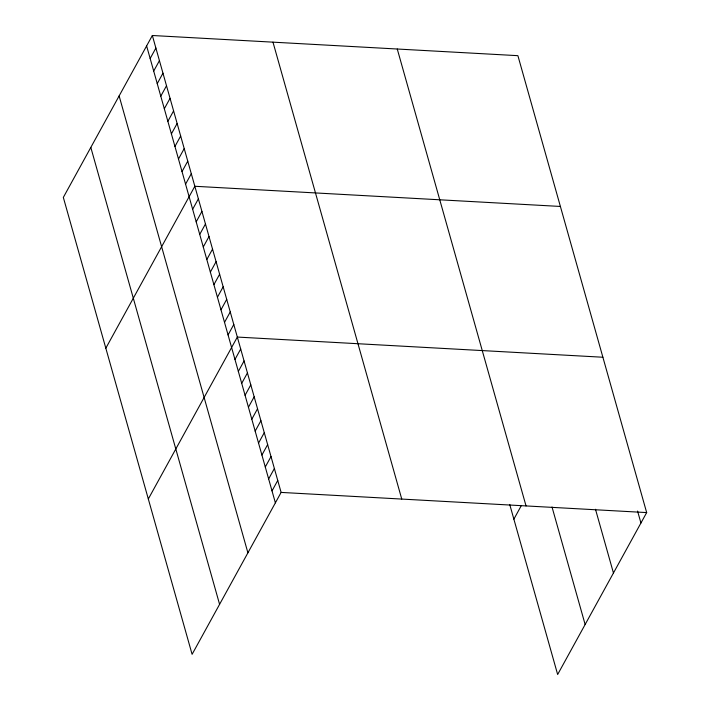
<?xml version="1.0" encoding="UTF-8"?>
<svg xmlns="http://www.w3.org/2000/svg" width="710" height="710" viewBox="0 0 710 710"><rect width="100%" height="100%" fill="white"/><g stroke="black" fill="none" stroke-linecap="round" stroke-linejoin="round"><path stroke-width="1.06" d="M152.348 35.5L63.332 197.415L192.099 654.327L281.116 492.412L152.348 35.5L517.901 55.673L646.668 512.584L557.652 674.5L509.736 504.49M150.156 58.495L155.889 48.067M153.697 71.062L159.43 60.634M157.238 83.629L162.972 73.192M160.779 96.187L166.513 85.759M164.321 108.754L170.054 98.326M167.862 121.321L173.595 110.893M171.403 133.888L177.136 123.451M174.944 146.446L180.677 136.018M178.485 159.013L184.218 148.585M182.026 171.58L187.76 161.152M185.567 184.147L191.301 173.71M105.825 348.202L194.842 186.277L560.394 206.45M192.65 209.273L198.383 198.844M196.191 221.839L201.924 211.411M199.732 234.406L205.465 223.978M203.273 246.973L209.006 236.536M206.814 259.532L212.547 249.103M210.355 272.099L216.088 261.67M213.896 284.666L219.63 274.238M217.438 297.233L223.171 286.796M220.979 309.791L226.712 299.363M224.52 322.358L230.253 311.93M228.061 334.925L233.794 324.497M148.319 498.979L237.335 337.064L602.888 357.236M234.974 359.438L240.708 349.009M238.338 371.392L244.071 360.955M241.711 383.338L247.444 372.91M245.074 395.292L250.808 384.855M248.438 407.238L254.18 396.81M251.81 419.193L257.544 408.756M255.174 431.139L260.916 420.711M258.546 443.084L264.28 432.656M261.91 455.039L267.643 444.611M265.283 466.985L271.016 456.557M268.646 478.939L274.38 468.511M272.019 490.885L277.752 480.457M513.871 519.152L521.362 505.52M281.116 492.412L646.668 512.584M637.571 511.058L640.935 523.013M595.486 509.265L613.449 573.005M552.016 507.002L585.138 624.507M397.263 49.017L526.039 505.928M272.977 42.156L401.753 499.068M146.615 45.928L275.382 502.84M119.129 95.921L247.905 552.833M90.818 147.431L219.585 604.334"/></g></svg>
